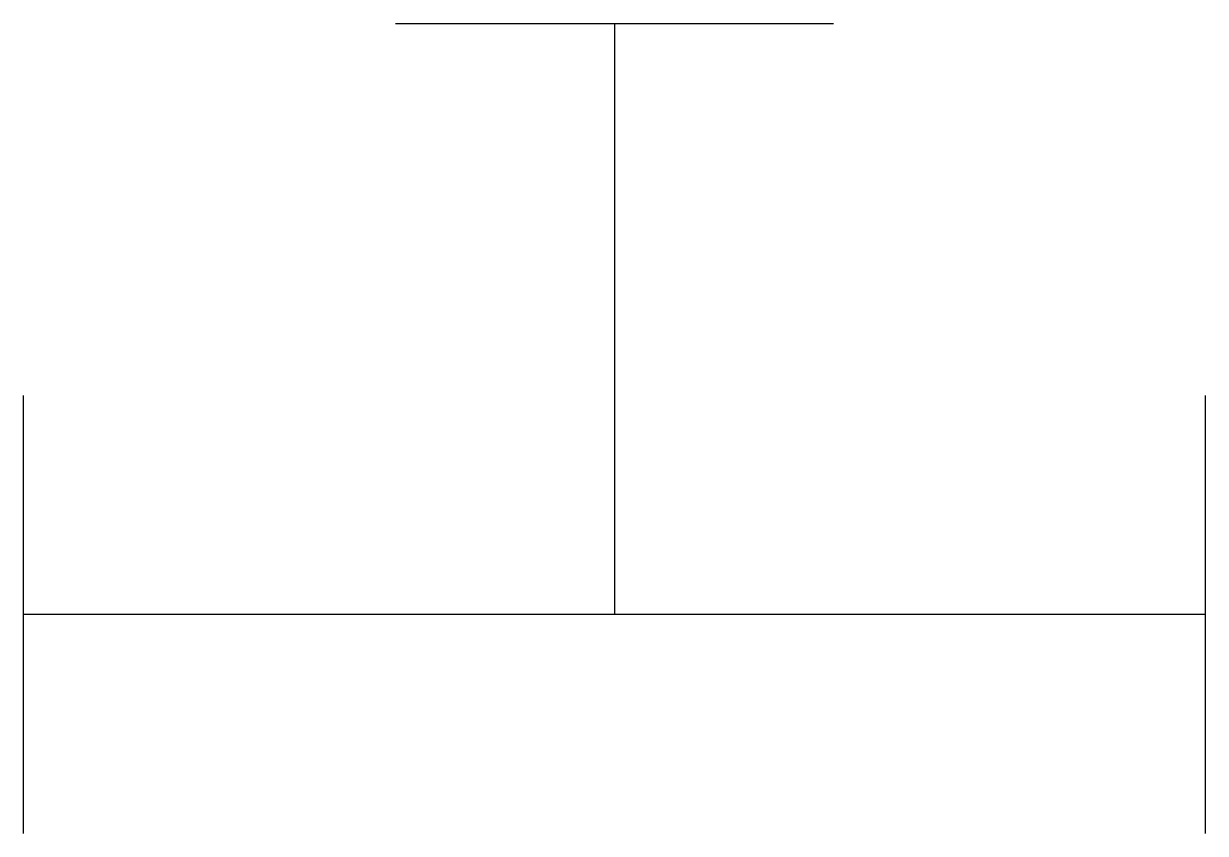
# Model space of a CAD drawing. Header units: inches. Extents: x 0 to 0.276, y -0.051 to 0.138.
import ezdxf

# ---------------------------------------------------------------- set-up
doc = ezdxf.new("R2010")
doc.units = ezdxf.units.IN
doc.header["$LTSCALE"] = 0.5
doc.header["$MEASUREMENT"] = 0

msp = doc.modelspace()

# ---------------------------------------------------------------- linework, layer by layer
at = {"color": 0, "linetype": 'ByBlock', "lineweight": -2}
for p, q in [((0.08689, 0.13806), (0.18924, 0.13806)), ((0, -0.05117), (0, 0.05118)), ((0.27612, -0.05117), (0.27612, 0.05118)), ((0.27612, 0), (0, 0))]:
    msp.add_line(p, q, dxfattribs=at)
msp.add_line((0.13806, 0.13806), (0.13806, 0))

doc.saveas('drawing.dxf')
